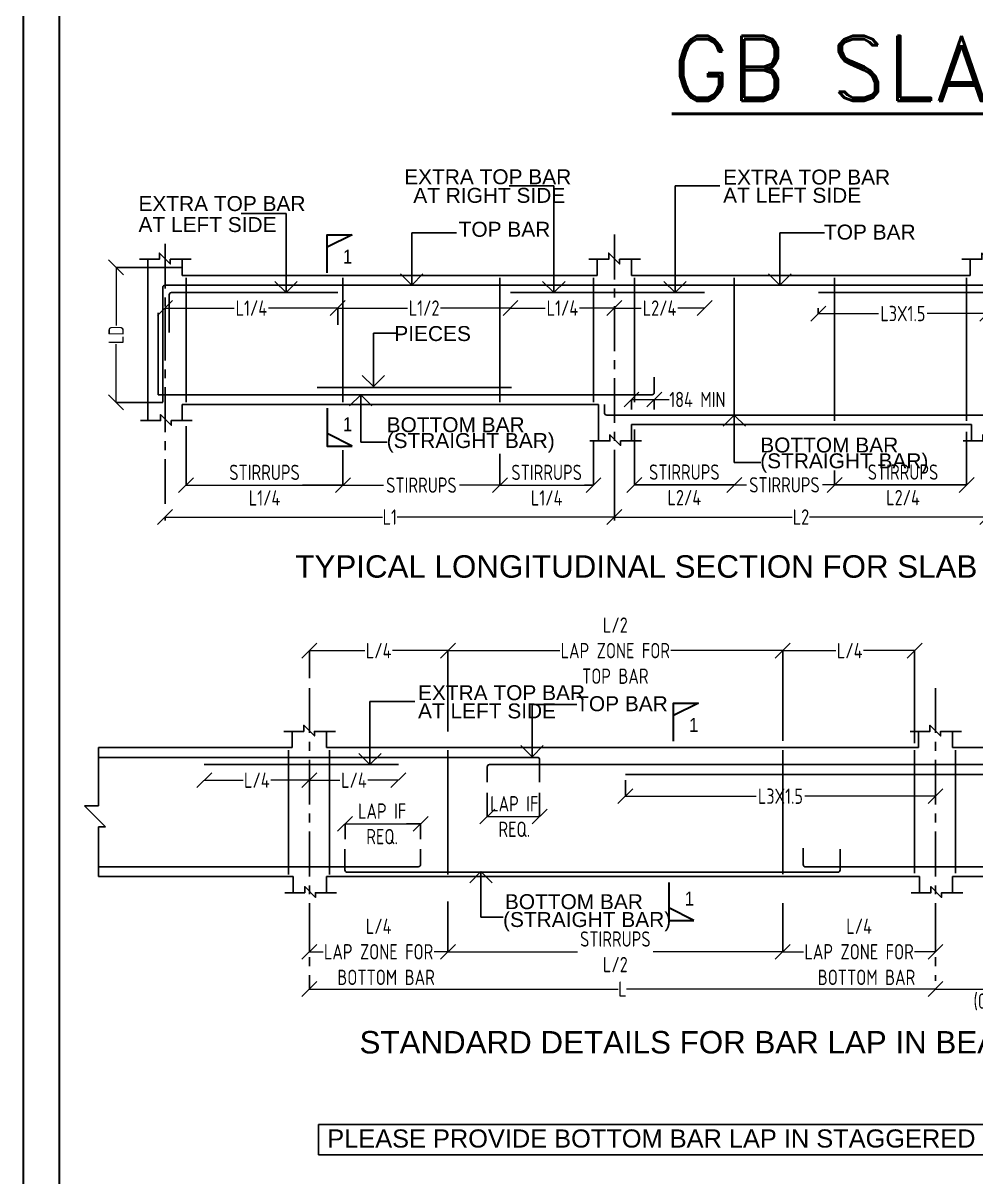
# Model space of a CAD drawing. Header units: inches. Extents: x -605 to 2991212, y -2872845 to 0.
# Drawn here: x 2333072 to 2340773, y -2855908 to -2846588 of the extents above; entities that cross this region are included whole.
import ezdxf
from ezdxf.enums import TextEntityAlignment as Align

# ---------------------------------------------------------------- set-up
doc = ezdxf.new("R2010")
doc.units = ezdxf.units.IN
doc.header["$LTSCALE"] = 600
doc.header["$MEASUREMENT"] = 0
doc.linetypes.add('CENTER', pattern=[2, 1.25, -0.25, 0.25, -0.25])
for name, color, linetype, lineweight in [('BLOCK', 7, 'Continuous', 30), ('ELE', 30, 'Continuous', 18), ('L4', 4, 'Continuous', 30), ('rDIMension', 1, 'Continuous', 18), ('rRCC 1', 3, 'Continuous', 25), ('rRCC 2', 40, 'Continuous', 15), ('rREINF 1', 1, 'Continuous', 25), ('rSHEET', 2, 'Continuous', 30), ('TEXT6', 6, 'Continuous', 50)]:
    doc.layers.add(name, color=color, linetype=linetype, lineweight=lineweight)
doc.styles.add('DIM', font='geniso.shx', dxfattribs={"width": 0.85})
doc.styles.add('ROMAND', font='romand.shx')
doc.styles.add('ROMANS', font='arial.ttf')
doc.styles.get("Standard").update_dxf_attribs({"font": 'arial.ttf'})
doc.styles.add('style1', font='arial.ttf', dxfattribs={"height": 8})
doc.dimstyles.new('ST-100', dxfattribs={"dimscale": 100, "dimtxt": 2.5, "dimasz": 2, "dimexe": 0.18, "dimexo": 0.0625, "dimgap": 0.2, "dimtad": 0, "dimdec": 0, "dimzin": 0, "dimdsep": 46, "dimtxsty": 'DIM', "dimblk": 'OPEN90', "dimcen": 0.09, "dimclrd": 256, "dimclrt": 7, "dimadec": 0, "dimazin": 0, "dimtfac": 1, "dimtdec": 0, "dimtofl": 0, "dimtmove": 0, "dimatfit": 3, "dimldrblk": 'OPEN90', "dimfxl": 1, "dimtolj": 1, "dimtzin": 0, "dimlwd": -1, "dimarcsym": 0})

# ---------------------------------------------------------------- blocks, each defined once
blk = doc.blocks.new('_Oblique')
at = {"color": 0, "lineweight": -2}
blk.add_line((-0.5, -0.5), (0.5, 0.5), dxfattribs=at)
blk = doc.blocks.new('*D2478')
at = {"layer": 'Defpoints', "color": 0}
for p in [(1671157, -342241), (1669392, -342761), (1669392, -342952)]:
    blk.add_point(p, dxfattribs=at)
at = {"layer": 'rDIMension', "color": 0, "lineweight": -2}
for p, q in [((1671157, -342241), (1671157, -342952)), ((1669392, -342761), (1669392, -342952))]:
    blk.add_line(p, q, dxfattribs=at)
at = {"layer": 'rDIMension'}
for p, q in [((1669392, -342952), (1669799, -342952)), ((1671157, -342952), (1670815, -342952))]:
    blk.add_line(p, q, dxfattribs=at)
at = {"layer": 'rDIMension', "xscale": 200, "yscale": 200, "zscale": 200, "rotation": 180}
blk.add_blockref('_Oblique', (1669392, -342952), dxfattribs=at)
at = {"layer": 'rDIMension', "xscale": 200, "yscale": 200, "zscale": 200}
blk.add_blockref('_Oblique', (1671157, -342952), dxfattribs=at)
at = {"layer": 'rDIMension', "color": 7, "insert": (1670307, -342952), "char_height": 205, "attachment_point": 5, "style": 'DIM'}
blk.add_mtext('\\A1;STIRRUPS\\PL2/4', dxfattribs=at)
blk = doc.blocks.new('_Open90')
at = {"color": 0, "linetype": 'ByBlock', "lineweight": -2}
for p, q in [((0, 0), (-1, 0)), ((-0.5, 0.5), (0, 0)), ((0, 0), (-0.5, -0.5))]:
    blk.add_line(p, q, dxfattribs=at)
blk = doc.blocks.new('*D2479')
at = {"layer": 'Defpoints', "color": 0}
for p in [(1668049, -342952), (1668049, -342952), (1669392, -342952)]:
    blk.add_point(p, dxfattribs=at)
at = {"layer": 'rDIMension', "color": 0, "lineweight": -2}
for p, q in [((1668049, -342952), (1668049, -342952)), ((1669392, -342952), (1669392, -342952))]:
    blk.add_line(p, q, dxfattribs=at)
at = {"layer": 'rDIMension'}
for p, q in [((1668049, -342952), (1668212, -342952)), ((1669392, -342952), (1669228, -342952))]:
    blk.add_line(p, q, dxfattribs=at)
at = {"layer": 'rDIMension', "xscale": 200, "yscale": 200, "zscale": 200, "rotation": 180}
blk.add_blockref('_Oblique', (1668049, -342952), dxfattribs=at)
at = {"layer": 'rDIMension', "xscale": 200, "yscale": 200, "zscale": 200}
blk.add_blockref('_Oblique', (1669392, -342952), dxfattribs=at)
at = {"layer": 'rDIMension', "color": 7, "insert": (1668720, -342952), "char_height": 205, "attachment_point": 5, "style": 'DIM'}
blk.add_mtext('\\A1;STIRRUPS', dxfattribs=at)
blk = doc.blocks.new('*D2480')
at = {"layer": 'Defpoints', "color": 0}
for p in [(1666712, -342211), (1668049, -342952), (1668049, -342952)]:
    blk.add_point(p, dxfattribs=at)
at = {"layer": 'rDIMension', "color": 0, "lineweight": -2}
for p, q in [((1666712, -342211), (1666712, -342952)), ((1668049, -342952), (1668049, -342952))]:
    blk.add_line(p, q, dxfattribs=at)
at = {"layer": 'rDIMension'}
for p, q in [((1666712, -342952), (1666873, -342952)), ((1668049, -342952), (1667888, -342952))]:
    blk.add_line(p, q, dxfattribs=at)
at = {"layer": 'rDIMension', "xscale": 200, "yscale": 200, "zscale": 200, "rotation": 180}
blk.add_blockref('_Oblique', (1666712, -342952), dxfattribs=at)
at = {"layer": 'rDIMension', "xscale": 200, "yscale": 200, "zscale": 200}
blk.add_blockref('_Oblique', (1668049, -342952), dxfattribs=at)
at = {"layer": 'rDIMension', "color": 7, "insert": (1667380, -342952), "char_height": 205, "attachment_point": 5, "style": 'DIM'}
blk.add_mtext('\\A1;STIRRUPS\\PL2/4', dxfattribs=at)
blk = doc.blocks.new('*D2481')
at = {"layer": 'Defpoints', "color": 0}
for p in [(1660430, -343431), (1666444, -343382), (1666444, -343431)]:
    blk.add_point(p, dxfattribs=at)
at = {"layer": 'rDIMension', "color": 0, "lineweight": -2}
for p, q in [((1660430, -343431), (1660430, -343382)), ((1666444, -343431), (1666444, -343382))]:
    blk.add_line(p, q, dxfattribs=at)
at = {"layer": 'rDIMension'}
for p, q in [((1660430, -343382), (1663339, -343382)), ((1666444, -343382), (1663535, -343382))]:
    blk.add_line(p, q, dxfattribs=at)
at = {"layer": 'rDIMension', "xscale": 200, "yscale": 200, "zscale": 200, "rotation": 180}
blk.add_blockref('_Oblique', (1660430, -343382), dxfattribs=at)
at = {"layer": 'rDIMension', "xscale": 200, "yscale": 200, "zscale": 200}
blk.add_blockref('_Oblique', (1666444, -343382), dxfattribs=at)
at = {"layer": 'rDIMension', "color": 7, "insert": (1663437, -343382), "char_height": 205, "attachment_point": 5, "style": 'DIM'}
blk.add_mtext('\\A1;L1', dxfattribs=at)
blk = doc.blocks.new('*D2482')
at = {"layer": 'Defpoints', "color": 0}
for p in [(1666444, -343068), (1671437, -343382), (1671437, -343382)]:
    blk.add_point(p, dxfattribs=at)
at = {"layer": 'rDIMension', "color": 0, "lineweight": -2}
for p, q in [((1666444, -343068), (1666444, -343382)), ((1671437, -343382), (1671437, -343382))]:
    blk.add_line(p, q, dxfattribs=at)
at = {"layer": 'rDIMension'}
for p, q in [((1666444, -343382), (1668825, -343382)), ((1671437, -343382), (1669056, -343382))]:
    blk.add_line(p, q, dxfattribs=at)
at = {"layer": 'rDIMension', "xscale": 200, "yscale": 200, "zscale": 200, "rotation": 180}
blk.add_blockref('_Oblique', (1666444, -343382), dxfattribs=at)
at = {"layer": 'rDIMension', "xscale": 200, "yscale": 200, "zscale": 200}
blk.add_blockref('_Oblique', (1671437, -343382), dxfattribs=at)
at = {"layer": 'rDIMension', "color": 7, "insert": (1668941, -343382), "char_height": 205, "attachment_point": 5, "style": 'DIM'}
blk.add_mtext('\\A1;L2', dxfattribs=at)
blk = doc.blocks.new('*D2484')
at = {"layer": 'Defpoints', "color": 0}
for p in [(1666164, -342363), (1664911, -342538), (1664911, -342956)]:
    blk.add_point(p, dxfattribs=at)
at = {"layer": 'rDIMension', "color": 0, "lineweight": -2}
for p, q in [((1666164, -342363), (1666164, -342956)), ((1664911, -342538), (1664911, -342956))]:
    blk.add_line(p, q, dxfattribs=at)
at = {"layer": 'rDIMension'}
for p, q in [((1664911, -342956), (1665030, -342956)), ((1666164, -342956), (1666045, -342956))]:
    blk.add_line(p, q, dxfattribs=at)
at = {"layer": 'rDIMension', "xscale": 200, "yscale": 200, "zscale": 200, "rotation": 180}
blk.add_blockref('_Oblique', (1664911, -342956), dxfattribs=at)
at = {"layer": 'rDIMension', "xscale": 200, "yscale": 200, "zscale": 200}
blk.add_blockref('_Oblique', (1666164, -342956), dxfattribs=at)
at = {"layer": 'rDIMension', "color": 7, "insert": (1665537, -342956), "char_height": 205, "attachment_point": 5, "style": 'DIM'}
blk.add_mtext('\\A1;STIRRUPS\\PL1/4', dxfattribs=at)
blk = doc.blocks.new('*D2485')
at = {"layer": 'Defpoints', "color": 0}
for p in [(1662811, -342487), (1664911, -342584), (1662811, -342956)]:
    blk.add_point(p, dxfattribs=at)
at = {"layer": 'rDIMension', "color": 0, "lineweight": -2}
for p, q in [((1662811, -342487), (1662811, -342956)), ((1664911, -342584), (1664911, -342956))]:
    blk.add_line(p, q, dxfattribs=at)
at = {"layer": 'rDIMension'}
for p, q in [((1662811, -342956), (1663353, -342956)), ((1664911, -342956), (1664369, -342956))]:
    blk.add_line(p, q, dxfattribs=at)
at = {"layer": 'rDIMension', "xscale": 200, "yscale": 200, "zscale": 200, "rotation": 180}
blk.add_blockref('_Oblique', (1662811, -342956), dxfattribs=at)
at = {"layer": 'rDIMension', "xscale": 200, "yscale": 200, "zscale": 200}
blk.add_blockref('_Oblique', (1664911, -342956), dxfattribs=at)
at = {"layer": 'rDIMension', "color": 7, "insert": (1663861, -342956), "char_height": 205, "attachment_point": 5, "style": 'DIM'}
blk.add_mtext('\\A1;STIRRUPS', dxfattribs=at)
blk = doc.blocks.new('*D2486')
at = {"layer": 'Defpoints', "color": 0}
for p in [(1660711, -342165), (1662811, -342561), (1660711, -342956)]:
    blk.add_point(p, dxfattribs=at)
at = {"layer": 'rDIMension', "color": 0, "lineweight": -2}
for p, q in [((1660711, -342165), (1660711, -342956)), ((1662811, -342561), (1662811, -342956))]:
    blk.add_line(p, q, dxfattribs=at)
at = {"layer": 'rDIMension'}
for p, q in [((1660711, -342956), (1661253, -342956)), ((1662811, -342956), (1662269, -342956))]:
    blk.add_line(p, q, dxfattribs=at)
at = {"layer": 'rDIMension', "xscale": 200, "yscale": 200, "zscale": 200, "rotation": 180}
blk.add_blockref('_Oblique', (1660711, -342956), dxfattribs=at)
at = {"layer": 'rDIMension', "xscale": 200, "yscale": 200, "zscale": 200}
blk.add_blockref('_Oblique', (1662811, -342956), dxfattribs=at)
at = {"layer": 'rDIMension', "color": 7, "insert": (1661761, -342956), "char_height": 205, "attachment_point": 5, "style": 'DIM'}
blk.add_mtext('\\A1;STIRRUPS\\PL1/4', dxfattribs=at)
blk = doc.blocks.new('*D2487')
at = {"layer": 'Defpoints', "color": 0}
for p in [(1662741, -340587), (1662741, -340810), (1660430, -340860)]:
    blk.add_point(p, dxfattribs=at)
at = {"layer": 'rDIMension', "color": 0, "lineweight": -2}
for p, q in [((1660430, -340860), (1660430, -340587)), ((1662741, -340810), (1662741, -340587))]:
    blk.add_line(p, q, dxfattribs=at)
at = {"layer": 'rDIMension'}
for p, q in [((1660430, -340587), (1661356, -340587)), ((1662741, -340587), (1661814, -340587))]:
    blk.add_line(p, q, dxfattribs=at)
at = {"layer": 'rDIMension', "xscale": 200, "yscale": 200, "zscale": 200, "rotation": 180}
blk.add_blockref('_Oblique', (1660430, -340587), dxfattribs=at)
at = {"layer": 'rDIMension', "xscale": 200, "yscale": 200, "zscale": 200}
blk.add_blockref('_Oblique', (1662741, -340587), dxfattribs=at)
at = {"layer": 'rDIMension', "color": 7, "insert": (1661585, -340587), "char_height": 205, "attachment_point": 5, "style": 'DIM'}
blk.add_mtext('\\A1;L1/4', dxfattribs=at)
blk = doc.blocks.new('*D2488')
at = {"layer": 'Defpoints', "color": 0}
for p in [(1662741, -340587), (1665053, -340587), (1665053, -340587)]:
    blk.add_point(p, dxfattribs=at)
at = {"layer": 'rDIMension', "color": 0, "lineweight": -2}
for p, q in [((1662741, -340587), (1662741, -340587)), ((1665053, -340587), (1665053, -340587))]:
    blk.add_line(p, q, dxfattribs=at)
at = {"layer": 'rDIMension'}
for p, q in [((1662741, -340587), (1663676, -340587)), ((1665053, -340587), (1664117, -340587))]:
    blk.add_line(p, q, dxfattribs=at)
at = {"layer": 'rDIMension', "xscale": 200, "yscale": 200, "zscale": 200, "rotation": 180}
blk.add_blockref('_Oblique', (1662741, -340587), dxfattribs=at)
at = {"layer": 'rDIMension', "xscale": 200, "yscale": 200, "zscale": 200}
blk.add_blockref('_Oblique', (1665053, -340587), dxfattribs=at)
at = {"layer": 'rDIMension', "color": 7, "insert": (1663897, -340587), "char_height": 205, "attachment_point": 5, "style": 'DIM'}
blk.add_mtext('\\A1;L1/2', dxfattribs=at)
blk = doc.blocks.new('*D2489')
at = {"layer": 'Defpoints', "color": 0}
for p in [(1665053, -340587), (1666444, -340587), (1666444, -340587)]:
    blk.add_point(p, dxfattribs=at)
at = {"layer": 'rDIMension', "color": 0, "lineweight": -2}
for p, q in [((1665053, -340587), (1665053, -340587)), ((1666444, -340587), (1666444, -340587))]:
    blk.add_line(p, q, dxfattribs=at)
at = {"layer": 'rDIMension'}
for p, q in [((1665053, -340587), (1665519, -340587)), ((1666444, -340587), (1665978, -340587))]:
    blk.add_line(p, q, dxfattribs=at)
at = {"layer": 'rDIMension', "xscale": 200, "yscale": 200, "zscale": 200, "rotation": 180}
blk.add_blockref('_Oblique', (1665053, -340587), dxfattribs=at)
at = {"layer": 'rDIMension', "xscale": 200, "yscale": 200, "zscale": 200}
blk.add_blockref('_Oblique', (1666444, -340587), dxfattribs=at)
at = {"layer": 'rDIMension', "color": 7, "insert": (1665748, -340587), "char_height": 205, "attachment_point": 5, "style": 'DIM'}
blk.add_mtext('\\A1;L1/4', dxfattribs=at)
blk = doc.blocks.new('*D2490')
at = {"layer": 'Defpoints', "color": 0}
for p in [(1666444, -340587), (1667652, -340587), (1667652, -340587)]:
    blk.add_point(p, dxfattribs=at)
at = {"layer": 'rDIMension', "color": 0, "lineweight": -2}
for p, q in [((1666444, -340587), (1666444, -340587)), ((1667652, -340587), (1667652, -340587))]:
    blk.add_line(p, q, dxfattribs=at)
at = {"layer": 'rDIMension'}
for p, q in [((1666444, -340587), (1666801, -340587)), ((1667652, -340587), (1667294, -340587))]:
    blk.add_line(p, q, dxfattribs=at)
at = {"layer": 'rDIMension', "xscale": 200, "yscale": 200, "zscale": 200, "rotation": 180}
blk.add_blockref('_Oblique', (1666444, -340587), dxfattribs=at)
at = {"layer": 'rDIMension', "xscale": 200, "yscale": 200, "zscale": 200}
blk.add_blockref('_Oblique', (1667652, -340587), dxfattribs=at)
at = {"layer": 'rDIMension', "color": 7, "insert": (1667048, -340587), "char_height": 205, "attachment_point": 5, "style": 'DIM'}
blk.add_mtext('\\A1;L2/4', dxfattribs=at)
blk = doc.blocks.new('*D2491')
at = {"layer": 'Defpoints', "color": 0}
for p in [(1669173, -340587), (1669173, -340660), (1671437, -340660)]:
    blk.add_point(p, dxfattribs=at)
at = {"layer": 'rDIMension', "color": 0, "lineweight": -2}
for p, q in [((1669173, -340587), (1669173, -340660)), ((1671437, -340660), (1671437, -340660))]:
    blk.add_line(p, q, dxfattribs=at)
at = {"layer": 'rDIMension'}
for p, q in [((1669173, -340660), (1669980, -340660)), ((1671437, -340660), (1670630, -340660))]:
    blk.add_line(p, q, dxfattribs=at)
at = {"layer": 'rDIMension', "xscale": 200, "yscale": 200, "zscale": 200, "rotation": 180}
blk.add_blockref('_Oblique', (1669173, -340660), dxfattribs=at)
at = {"layer": 'rDIMension', "xscale": 200, "yscale": 200, "zscale": 200}
blk.add_blockref('_Oblique', (1671437, -340660), dxfattribs=at)
at = {"layer": 'rDIMension', "color": 7, "insert": (1670305, -340660), "char_height": 205, "attachment_point": 5, "style": 'DIM'}
blk.add_mtext('\\A1;L3X1.5', dxfattribs=at)
blk = doc.blocks.new('*D2492')
at = {"layer": 'Defpoints', "color": 0}
for p in [(1666977, -341810), (1666673, -341943), (1666977, -341943)]:
    blk.add_point(p, dxfattribs=at)
at = {"layer": 'rDIMension', "color": 0, "lineweight": -2}
for p, q in [((1666673, -341943), (1666673, -341810)), ((1666977, -341943), (1666977, -341810))]:
    blk.add_line(p, q, dxfattribs=at)
at = {"layer": 'rDIMension'}
for p, q in [((1666673, -341810), (1666977, -341810)), ((1666977, -341810), (1667177, -341810))]:
    blk.add_line(p, q, dxfattribs=at)
at = {"layer": 'rDIMension', "xscale": 200, "yscale": 200, "zscale": 200, "rotation": 180}
blk.add_blockref('_Oblique', (1666673, -341810), dxfattribs=at)
at = {"layer": 'rDIMension', "xscale": 200, "yscale": 200, "zscale": 200}
blk.add_blockref('_Oblique', (1666977, -341810), dxfattribs=at)
at = {"layer": 'rDIMension', "color": 7, "insert": (1667555, -341810), "char_height": 205, "attachment_point": 5, "style": 'DIM'}
blk.add_mtext('\\A1;184 MIN', dxfattribs=at)
blk = doc.blocks.new('*D2493')
at = {"layer": 'Defpoints', "color": 0}
for p in [(1660659, -340043), (1659774, -341848), (1660399, -341848)]:
    blk.add_point(p, dxfattribs=at)
at = {"layer": 'rDIMension', "color": 0, "lineweight": -2}
for p, q in [((1660659, -340043), (1659774, -340043)), ((1660399, -341848), (1659774, -341848))]:
    blk.add_line(p, q, dxfattribs=at)
at = {"layer": 'rDIMension'}
for p, q in [((1659774, -340043), (1659774, -340821)), ((1659774, -341848), (1659774, -341070))]:
    blk.add_line(p, q, dxfattribs=at)
at = {"layer": 'rDIMension', "xscale": 200, "yscale": 200, "zscale": 200}
for p, rotation in [((1659774, -340043), 90), ((1659774, -341848), 270)]:
    blk.add_blockref('_Oblique', p, dxfattribs=dict(at, rotation=rotation))
at = {"layer": 'rDIMension', "color": 7, "insert": (1659774, -340945), "char_height": 205, "attachment_point": 5, "rotation": 90, "style": 'DIM'}
blk.add_mtext('\\A1;LD', dxfattribs=at)
blk = doc.blocks.new('SMV-2')
at = {"layer": 'L4'}
for points in [[(0, 0), (0, -815), (-535, -815)], [(-535, -815), (0, -546)]]:
    blk.add_lwpolyline(points, dxfattribs=at)
at = {"layer": 'TEXT6', "style": 'ROMANS', "width": 0.85}
blk.add_attdef('SEC', text='', height=300, dxfattribs=at).set_placement((-410, -346), align=Align.MIDDLE_CENTER)
blk = doc.blocks.new('*D2494')
at = {"layer": 'Defpoints', "color": 0}
for p in [(1668696, -345170), (1668696, -346377), (1670461, -346406)]:
    blk.add_point(p, dxfattribs=at)
at = {"layer": 'rDIMension', "color": 0, "lineweight": -2}
for p, q in [((1668696, -346377), (1668696, -345170)), ((1670461, -346406), (1670461, -345170))]:
    blk.add_line(p, q, dxfattribs=at)
at = {"layer": 'rDIMension'}
for p, q in [((1668696, -345170), (1669407, -345170)), ((1670461, -345170), (1669778, -345170))]:
    blk.add_line(p, q, dxfattribs=at)
at = {"layer": 'rDIMension', "xscale": 200, "yscale": 200, "zscale": 200, "rotation": 180}
blk.add_blockref('_Oblique', (1668696, -345170), dxfattribs=at)
at = {"layer": 'rDIMension', "xscale": 200, "yscale": 200, "zscale": 200}
blk.add_blockref('_Oblique', (1670461, -345170), dxfattribs=at)
at = {"layer": 'rDIMension', "color": 7, "insert": (1669593, -345170), "char_height": 205, "attachment_point": 5, "style": 'DIM'}
blk.add_mtext('\\A1;L/4', dxfattribs=at)
blk = doc.blocks.new('*D2495')
at = {"layer": 'Defpoints', "color": 0}
for p in [(1668696, -348547), (1670742, -348547), (1668696, -349199)]:
    blk.add_point(p, dxfattribs=at)
at = {"layer": 'rDIMension', "color": 0, "lineweight": -2}
for p, q in [((1668696, -348547), (1668696, -349199)), ((1670742, -348547), (1670742, -349199))]:
    blk.add_line(p, q, dxfattribs=at)
at = {"layer": 'rDIMension'}
for p, q in [((1668696, -349199), (1668976, -349199)), ((1670742, -349199), (1670462, -349199))]:
    blk.add_line(p, q, dxfattribs=at)
at = {"layer": 'rDIMension', "xscale": 200, "yscale": 200, "zscale": 200, "rotation": 180}
blk.add_blockref('_Oblique', (1668696, -349199), dxfattribs=at)
at = {"layer": 'rDIMension', "xscale": 200, "yscale": 200, "zscale": 200}
blk.add_blockref('_Oblique', (1670742, -349199), dxfattribs=at)
at = {"layer": 'rDIMension', "color": 7, "insert": (1669719, -349199), "char_height": 205, "attachment_point": 5, "style": 'DIM'}
blk.add_mtext('\\A1;L/4\\PLAP ZONE FOR\\P  BOTTOM BAR', dxfattribs=at)
blk = doc.blocks.new('*D2496')
at = {"layer": 'Defpoints', "color": 0}
for p in [(1664216, -348527), (1668696, -349199), (1668696, -349199)]:
    blk.add_point(p, dxfattribs=at)
at = {"layer": 'rDIMension', "color": 0, "lineweight": -2}
for p, q in [((1664216, -348527), (1664216, -349199)), ((1668696, -349199), (1668696, -349199))]:
    blk.add_line(p, q, dxfattribs=at)
at = {"layer": 'rDIMension'}
for p, q in [((1664216, -349199), (1665948, -349199)), ((1668696, -349199), (1666964, -349199))]:
    blk.add_line(p, q, dxfattribs=at)
at = {"layer": 'rDIMension', "xscale": 200, "yscale": 200, "zscale": 200, "rotation": 180}
blk.add_blockref('_Oblique', (1664216, -349199), dxfattribs=at)
at = {"layer": 'rDIMension', "xscale": 200, "yscale": 200, "zscale": 200}
blk.add_blockref('_Oblique', (1668696, -349199), dxfattribs=at)
at = {"layer": 'rDIMension', "color": 7, "insert": (1666456, -349199), "char_height": 205, "attachment_point": 5, "style": 'DIM'}
blk.add_mtext('\\A1;STIRRUPS\\PL/2', dxfattribs=at)
blk = doc.blocks.new('*D2497')
at = {"layer": 'Defpoints', "color": 0}
for p in [(1662361, -349585), (1670742, -349698), (1670742, -349698)]:
    blk.add_point(p, dxfattribs=at)
at = {"layer": 'rDIMension', "color": 0, "lineweight": -2}
for p, q in [((1662361, -349585), (1662361, -349698)), ((1670742, -349698), (1670742, -349698))]:
    blk.add_line(p, q, dxfattribs=at)
at = {"layer": 'rDIMension'}
for p, q in [((1662361, -349698), (1666496, -349698)), ((1670742, -349698), (1666606, -349698))]:
    blk.add_line(p, q, dxfattribs=at)
at = {"layer": 'rDIMension', "xscale": 200, "yscale": 200, "zscale": 200, "rotation": 180}
blk.add_blockref('_Oblique', (1662361, -349698), dxfattribs=at)
at = {"layer": 'rDIMension', "xscale": 200, "yscale": 200, "zscale": 200}
blk.add_blockref('_Oblique', (1670742, -349698), dxfattribs=at)
at = {"layer": 'rDIMension', "color": 7, "insert": (1666551, -349698), "char_height": 205, "attachment_point": 5, "style": 'DIM'}
blk.add_mtext('\\A1;L', dxfattribs=at)
blk = doc.blocks.new('*D2498')
at = {"layer": 'Defpoints', "color": 0}
for p in [(1673045, -348192), (1670742, -349698), (1673045, -349698)]:
    blk.add_point(p, dxfattribs=at)
at = {"layer": 'rDIMension', "color": 0, "lineweight": -2}
for p, q in [((1673045, -348192), (1673045, -349698)), ((1670742, -349698), (1670742, -349698))]:
    blk.add_line(p, q, dxfattribs=at)
at = {"layer": 'rDIMension'}
for p, q in [((1670742, -349698), (1671194, -349698)), ((1673045, -349698), (1672593, -349698))]:
    blk.add_line(p, q, dxfattribs=at)
at = {"layer": 'rDIMension', "xscale": 200, "yscale": 200, "zscale": 200, "rotation": 180}
blk.add_blockref('_Oblique', (1670742, -349698), dxfattribs=at)
at = {"layer": 'rDIMension', "xscale": 200, "yscale": 200, "zscale": 200}
blk.add_blockref('_Oblique', (1673045, -349698), dxfattribs=at)
at = {"layer": 'rDIMension', "color": 7, "insert": (1671893, -349698), "char_height": 205, "attachment_point": 5, "style": 'DIM'}
blk.add_mtext('\\A1;L3\\P(CANTILEVER)', dxfattribs=at)
blk = doc.blocks.new('*D2499')
at = {"layer": 'Defpoints', "color": 0}
for p in [(1662361, -348877), (1662361, -349199), (1664216, -349199)]:
    blk.add_point(p, dxfattribs=at)
at = {"layer": 'rDIMension', "color": 0, "lineweight": -2}
for p, q in [((1662361, -348877), (1662361, -349199)), ((1664216, -349199), (1664216, -349199))]:
    blk.add_line(p, q, dxfattribs=at)
at = {"layer": 'rDIMension'}
for p, q in [((1662361, -349199), (1662545, -349199)), ((1664216, -349199), (1664031, -349199))]:
    blk.add_line(p, q, dxfattribs=at)
at = {"layer": 'rDIMension', "xscale": 200, "yscale": 200, "zscale": 200, "rotation": 180}
blk.add_blockref('_Oblique', (1662361, -349199), dxfattribs=at)
at = {"layer": 'rDIMension', "xscale": 200, "yscale": 200, "zscale": 200}
blk.add_blockref('_Oblique', (1664216, -349199), dxfattribs=at)
at = {"layer": 'rDIMension', "color": 7, "insert": (1663288, -349199), "char_height": 205, "attachment_point": 5, "style": 'DIM'}
blk.add_mtext('\\A1;L/4\\PLAP ZONE FOR\\P  BOTTOM BAR', dxfattribs=at)
blk = doc.blocks.new('*D2500')
at = {"layer": 'Defpoints', "color": 0}
for p in [(1662361, -346903), (1662361, -346903), (1663553, -346903)]:
    blk.add_point(p, dxfattribs=at)
at = {"layer": 'rDIMension', "color": 0, "lineweight": -2}
for p, q in [((1662361, -346903), (1662361, -346903)), ((1663553, -346903), (1663553, -346903))]:
    blk.add_line(p, q, dxfattribs=at)
at = {"layer": 'rDIMension'}
for p, q in [((1662361, -346903), (1662771, -346903)), ((1663553, -346903), (1663142, -346903))]:
    blk.add_line(p, q, dxfattribs=at)
at = {"layer": 'rDIMension', "xscale": 200, "yscale": 200, "zscale": 200, "rotation": 180}
blk.add_blockref('_Oblique', (1662361, -346903), dxfattribs=at)
at = {"layer": 'rDIMension', "xscale": 200, "yscale": 200, "zscale": 200}
blk.add_blockref('_Oblique', (1663553, -346903), dxfattribs=at)
at = {"layer": 'rDIMension', "color": 7, "insert": (1662957, -346903), "char_height": 205, "attachment_point": 5, "style": 'DIM'}
blk.add_mtext('\\A1;L/4', dxfattribs=at)
blk = doc.blocks.new('*D2501')
at = {"layer": 'Defpoints', "color": 0}
for p in [(1660956, -346903), (1662361, -346903), (1662361, -346903)]:
    blk.add_point(p, dxfattribs=at)
at = {"layer": 'rDIMension', "color": 0, "lineweight": -2}
for p, q in [((1660956, -346903), (1660956, -346903)), ((1662361, -346903), (1662361, -346903))]:
    blk.add_line(p, q, dxfattribs=at)
at = {"layer": 'rDIMension'}
for p, q in [((1660956, -346903), (1661473, -346903)), ((1662361, -346903), (1661844, -346903))]:
    blk.add_line(p, q, dxfattribs=at)
at = {"layer": 'rDIMension', "xscale": 200, "yscale": 200, "zscale": 200, "rotation": 180}
blk.add_blockref('_Oblique', (1660956, -346903), dxfattribs=at)
at = {"layer": 'rDIMension', "xscale": 200, "yscale": 200, "zscale": 200}
blk.add_blockref('_Oblique', (1662361, -346903), dxfattribs=at)
at = {"layer": 'rDIMension', "color": 7, "insert": (1661658, -346903), "char_height": 205, "attachment_point": 5, "style": 'DIM'}
blk.add_mtext('\\A1;L/4', dxfattribs=at)
blk = doc.blocks.new('*D2502')
at = {"layer": 'Defpoints', "color": 0}
for p in [(1666591, -346903), (1666591, -347117), (1670742, -347117)]:
    blk.add_point(p, dxfattribs=at)
at = {"layer": 'rDIMension', "color": 0, "lineweight": -2}
for p, q in [((1666591, -346903), (1666591, -347117)), ((1670742, -347117), (1670742, -347117))]:
    blk.add_line(p, q, dxfattribs=at)
at = {"layer": 'rDIMension'}
for p, q in [((1666591, -347117), (1668341, -347117)), ((1670742, -347117), (1668991, -347117))]:
    blk.add_line(p, q, dxfattribs=at)
at = {"layer": 'rDIMension', "xscale": 200, "yscale": 200, "zscale": 200, "rotation": 180}
blk.add_blockref('_Oblique', (1666591, -347117), dxfattribs=at)
at = {"layer": 'rDIMension', "xscale": 200, "yscale": 200, "zscale": 200}
blk.add_blockref('_Oblique', (1670742, -347117), dxfattribs=at)
at = {"layer": 'rDIMension', "color": 7, "insert": (1668666, -347117), "char_height": 205, "attachment_point": 5, "style": 'DIM'}
blk.add_mtext('\\A1;L3X1.5', dxfattribs=at)
blk = doc.blocks.new('*D2503')
at = {"layer": 'Defpoints', "color": 0}
for p in [(1664742, -347070), (1665442, -347070), (1665442, -347389)]:
    blk.add_point(p, dxfattribs=at)
at = {"layer": 'rDIMension', "color": 0, "lineweight": -2}
for p, q in [((1664742, -347070), (1664742, -347389)), ((1665442, -347070), (1665442, -347389))]:
    blk.add_line(p, q, dxfattribs=at)
at = {"layer": 'rDIMension'}
for p, q in [((1664742, -347389), (1664779, -347389)), ((1665442, -347389), (1665429, -347389))]:
    blk.add_line(p, q, dxfattribs=at)
at = {"layer": 'rDIMension', "xscale": 200, "yscale": 200, "zscale": 200, "rotation": 180}
blk.add_blockref('_Oblique', (1664742, -347389), dxfattribs=at)
at = {"layer": 'rDIMension', "xscale": 200, "yscale": 200, "zscale": 200}
blk.add_blockref('_Oblique', (1665442, -347389), dxfattribs=at)
at = {"layer": 'rDIMension', "color": 7, "insert": (1665104, -347389), "char_height": 205, "attachment_point": 5, "style": 'DIM'}
blk.add_mtext('\\A1;LAP IF\\PREQ.', dxfattribs=at)
blk = doc.blocks.new('*D2504')
at = {"layer": 'Defpoints', "color": 0}
for p in [(1663849, -347487), (1662838, -347691), (1663849, -347691)]:
    blk.add_point(p, dxfattribs=at)
at = {"layer": 'rDIMension', "color": 0, "lineweight": -2}
for p, q in [((1662838, -347691), (1662838, -347487)), ((1663849, -347691), (1663849, -347487))]:
    blk.add_line(p, q, dxfattribs=at)
at = {"layer": 'rDIMension'}
for p, q in [((1662838, -347487), (1663010, -347487)), ((1663849, -347487), (1663660, -347487))]:
    blk.add_line(p, q, dxfattribs=at)
at = {"layer": 'rDIMension', "xscale": 200, "yscale": 200, "zscale": 200, "rotation": 180}
blk.add_blockref('_Oblique', (1662838, -347487), dxfattribs=at)
at = {"layer": 'rDIMension', "xscale": 200, "yscale": 200, "zscale": 200}
blk.add_blockref('_Oblique', (1663849, -347487), dxfattribs=at)
at = {"layer": 'rDIMension', "color": 7, "insert": (1663335, -347487), "char_height": 205, "attachment_point": 5, "style": 'DIM'}
blk.add_mtext('\\A1;LAP IF\\PREQ.', dxfattribs=at)
blk = doc.blocks.new('*D2505')
at = {"layer": 'Defpoints', "color": 0}
for p in [(1668696, -345170), (1668696, -345170), (1664216, -346251)]:
    blk.add_point(p, dxfattribs=at)
at = {"layer": 'ELE', "color": 0, "lineweight": -2}
for p, q in [((1664216, -346251), (1664216, -345170)), ((1668696, -345170), (1668696, -345170))]:
    blk.add_line(p, q, dxfattribs=at)
at = {"layer": 'ELE'}
for p, q in [((1664216, -345170), (1665713, -345170)), ((1668696, -345170), (1667199, -345170))]:
    blk.add_line(p, q, dxfattribs=at)
at = {"layer": 'ELE', "xscale": 200, "yscale": 200, "zscale": 200, "rotation": 180}
blk.add_blockref('_Oblique', (1664216, -345170), dxfattribs=at)
at = {"layer": 'ELE', "xscale": 200, "yscale": 200, "zscale": 200}
blk.add_blockref('_Oblique', (1668696, -345170), dxfattribs=at)
at = {"layer": 'ELE', "color": 7, "insert": (1666456, -345170), "char_height": 205, "attachment_point": 5, "style": 'DIM'}
blk.add_mtext('\\A1;L/2\\PLAP ZONE FOR\\PTOP BAR', dxfattribs=at)
blk = doc.blocks.new('*D2506')
at = {"layer": 'Defpoints', "color": 0}
for p in [(1662361, -345170), (1664216, -345170), (1662361, -345536)]:
    blk.add_point(p, dxfattribs=at)
at = {"layer": 'rDIMension', "color": 0, "lineweight": -2}
for p, q in [((1662361, -345536), (1662361, -345170)), ((1664216, -345170), (1664216, -345170))]:
    blk.add_line(p, q, dxfattribs=at)
at = {"layer": 'rDIMension'}
for p, q in [((1662361, -345170), (1663103, -345170)), ((1664216, -345170), (1663474, -345170))]:
    blk.add_line(p, q, dxfattribs=at)
at = {"layer": 'rDIMension', "xscale": 200, "yscale": 200, "zscale": 200, "rotation": 180}
blk.add_blockref('_Oblique', (1662361, -345170), dxfattribs=at)
at = {"layer": 'rDIMension', "xscale": 200, "yscale": 200, "zscale": 200}
blk.add_blockref('_Oblique', (1664216, -345170), dxfattribs=at)
at = {"layer": 'rDIMension', "color": 7, "insert": (1663288, -345170), "char_height": 205, "attachment_point": 5, "style": 'DIM'}
blk.add_mtext('\\A1;L/4 ', dxfattribs=at)
blk = doc.blocks.new('GBGB')
at = {"color": 8, "linetype": 'CENTER', "ltscale": 0.8}
for p, q in [((1660429.7, -339726.5), (1660429.7, -343264.7)), ((1666444.2, -339603.6), (1666444.2, -343264.7)), ((1662360.6, -345669.9), (1662360.6, -349585.3)), ((1670741.6, -345669.9), (1670741.6, -349585.3))]:
    blk.add_line(p, q, dxfattribs=at)
at = {"color": 4, "linetype": 'ByBlock'}
blk.add_lwpolyline([(1662484.1, -351507.8), (1672670.3, -351507.8), (1672670.3, -351914.8), (1662484.1, -351914.8)], close=True, dxfattribs=at)
at = {"layer": 'rDIMension', "linetype": 'ByBlock'}
for p, q in [((1660710.9, -342955.9), (1662810.9, -342955.9)), ((1664910.9, -342955.9), (1666163.9, -342955.9)), ((1664742.5, -347389.2), (1665435.6, -347389.2)), ((1662837.9, -347486.8), (1663848.8, -347486.8)), ((1670741.6, -349698.3), (1673045.3, -349698.3))]:
    blk.add_line(p, q, dxfattribs=at)
at = {"layer": 'rRCC 1'}
for p, q in [((1660200.5, -339933.9), (1660200.5, -342092.8)), ((1660658.9, -339933.9), (1660658.9, -340151.4)), ((1666215, -339933.9), (1666215, -340151.4)), ((1666673.4, -339933.9), (1666673.4, -340151.4)), ((1671207.7, -339933.9), (1671207.7, -340151.4)), ((1660658.9, -340151.4), (1666215, -340151.4)), ((1666673.4, -340151.4), (1671207.7, -340151.4)), ((1660658.9, -341876.2), (1666228.9, -341876.2)), ((1660658.9, -341876.2), (1660658.9, -342092.8)), ((1666228.9, -341876.2), (1666228.9, -342363.2)), ((1666673.4, -342017.5), (1671221.6, -342017.5)), ((1666673.4, -342146.5), (1671221.6, -342146.5)), ((1666673.4, -342146.5), (1666673.4, -342363.2)), ((1671221.6, -342146.5), (1671221.6, -342363.2)), ((1662131.4, -346249.9), (1662131.4, -346467.4)), ((1662589.8, -346249.9), (1662589.8, -346467.4)), ((1670512.4, -346249.9), (1670512.4, -346467.4)), ((1670970.8, -346249.9), (1670970.8, -346467.4)), ((1659540.4, -346467.4), (1662131.4, -346467.4)), ((1659540.4, -347247.7), (1659540.4, -346467.4)), ((1662589.8, -346467.4), (1670512.4, -346467.4)), ((1670970.8, -346467.4), (1673045.3, -346467.4)), ((1659540.4, -347247.7), (1659351.2, -347247.7)), ((1659351.2, -347247.7), (1659630.9, -347527.3)), ((1659630.9, -347527.3), (1659540.4, -347527.3)), ((1659540.4, -347527.3), (1659540.4, -348192.1)), ((1659540.4, -348192.1), (1662145.3, -348192.1)), ((1662145.3, -348192.1), (1662145.3, -348408.8)), ((1662590.2, -348192.1), (1662590.2, -348408.8)), ((1662590.2, -348192.1), (1670526.3, -348192.1)), ((1670526.3, -348192.1), (1670526.3, -348408.8)), ((1670970.8, -348192.1), (1670970.8, -348408.8)), ((1670970.8, -348192.1), (1673045.3, -348192.1))]:
    blk.add_line(p, q, dxfattribs=at)
for points in [[(1660088.8, -339933.9), (1660354.7, -339933.9), (1660354.7, -339851.9), (1660498.2, -339995.4), (1660498.2, -339933.9), (1660779.5, -339933.9)], [(1666103.3, -339933.9), (1666369.2, -339933.9), (1666369.2, -339851.9), (1666512.6, -339995.4), (1666512.6, -339933.9), (1666794, -339933.9)], [(1671096, -339933.9), (1671361.8, -339933.9), (1671361.8, -339851.9), (1671505.3, -339995.4), (1671505.3, -339933.9), (1671786.7, -339933.9)], [(1660102.7, -342092.8), (1660368.6, -342092.8), (1660368.6, -342010.9), (1660512.1, -342154.3), (1660512.1, -342092.8), (1660793.4, -342092.8)], [(1666117.2, -342363.2), (1666383, -342363.2), (1666383, -342281.2), (1666526.5, -342424.7), (1666526.5, -342363.2), (1666807.9, -342363.2)], [(1671109.9, -342363.2), (1671375.7, -342363.2), (1671375.7, -342281.2), (1671519.2, -342424.7), (1671519.2, -342363.2), (1671800.6, -342363.2)], [(1662019.7, -346249.9), (1662285.6, -346249.9), (1662285.6, -346167.9), (1662429, -346311.4), (1662429, -346249.9), (1662710.4, -346249.9)], [(1670400.7, -346249.9), (1670666.6, -346249.9), (1670666.6, -346167.9), (1670810.1, -346311.4), (1670810.1, -346249.9), (1671091.4, -346249.9)], [(1662033.6, -348408.8), (1662299.5, -348408.8), (1662299.5, -348326.8), (1662442.9, -348470.3), (1662442.9, -348408.8), (1662724.3, -348408.8)], [(1670414.6, -348408.8), (1670680.5, -348408.8), (1670680.5, -348326.8), (1670823.9, -348470.3), (1670823.9, -348408.8), (1671105.3, -348408.8)]]:
    blk.add_lwpolyline(points, dxfattribs=at)
at = {"layer": 'rREINF 1'}
for p, q in [((1660710.9, -341847.6), (1660710.9, -340183.9)), ((1662810.9, -341847.6), (1662810.9, -340183.9)), ((1664910.9, -341847.6), (1664910.9, -340183.9)), ((1666163.9, -341847.6), (1666163.9, -340183.9)), ((1666712.1, -341847.6), (1666712.1, -340183.9)), ((1668048.7, -342104.1), (1668048.7, -340183.9)), ((1669391.7, -342094.1), (1669391.7, -340183.9)), ((1671156.6, -342094.1), (1671156.6, -340183.9)), ((1660429, -340280.5), (1673512.1, -340280.5)), ((1660485.5, -340409.3), (1660485.5, -340913.7)), ((1660515.5, -340379.3), (1662740.5, -340379.3)), ((1665052.6, -340379.3), (1667651.7, -340379.3)), ((1673425.5, -340379.3), (1669173.4, -340379.3)), ((1666977.4, -341716.2), (1666977.4, -341511.1)), ((1660336.7, -341746.2), (1666947.4, -341746.2)), ((1662467.2, -341647.4), (1665066.3, -341647.4)), ((1666310.6, -341876.1), (1666310.6, -341987.5)), ((1666340.6, -342017.5), (1673604.3, -342017.5)), ((1666705.8, -342952.2), (1668048.7, -342952.2)), ((1669391.7, -342952.2), (1671156.6, -342952.2)), ((1662080.3, -348163.6), (1662080.3, -346499.9)), ((1662628.5, -348163.6), (1662628.5, -346499.9)), ((1664215.6, -348163.6), (1664215.6, -346499.9)), ((1668696.4, -348160), (1668696.4, -346499.9)), ((1670461.3, -348145.1), (1670461.3, -346499.9)), ((1671009.5, -348145.1), (1671009.5, -346499.9)), ((1659540.4, -346597.3), (1665412.1, -346597.3)), ((1660953.9, -346695.3), (1663552.9, -346695.3)), ((1672811.2, -346695.3), (1664772.5, -346695.3)), ((1665442.1, -346627.3), (1665442.1, -346929.7)), ((1664742.5, -346725.3), (1664742.5, -346929.7)), ((1672710.8, -346827.7), (1666590.8, -346827.7)), ((1663848.8, -348032.2), (1663848.8, -347827.1)), ((1659540.4, -348062.2), (1663818.8, -348062.2))]:
    blk.add_line(p, q, dxfattribs=at)
at = {"layer": 'rREINF 1', "color": 1, "linetype": 'ByBlock'}
for p, q in [((1660399, -340310.5), (1660399, -341847.6)), ((1660336.7, -341746.2), (1660336.7, -340650.8)), ((1662837.9, -348104.1), (1662837.9, -347827.1)), ((1668970.4, -348033.1), (1668970.4, -347811.8)), ((1669464.8, -348104.1), (1669464.8, -347827.1)), ((1669000.4, -348063.1), (1672816.8, -348063.1)), ((1662867.9, -348134.1), (1669434.8, -348134.1))]:
    blk.add_line(p, q, dxfattribs=at)
at = {"layer": 'rREINF 1', "linetype": 'ByBlock'}
blk.add_arc((1660429, -340310.5), 30, 90, 180, dxfattribs=at)
at = {"layer": 'rREINF 1'}
for centre, start, end in [((1660515.5, -340409.3), 90, 180), ((1666947.4, -341716.2), 270, 0), ((1666340.6, -341987.5), 180, 270), ((1664772.5, -346725.3), 90, 180), ((1665412.1, -346627.3), 0, 90), ((1663818.8, -348032.2), 270, 0)]:
    blk.add_arc(centre, 30, start, end, dxfattribs=at)
at = {"layer": 'rREINF 1', "color": 1, "linetype": 'ByBlock'}
for centre, start, end in [((1669000.4, -348033.1), 180, 270), ((1662867.9, -348104.1), 180, 270), ((1669434.8, -348104.1), 270, 0)]:
    blk.add_arc(centre, 30, start, end, dxfattribs=at)
at = {"layer": 'BLOCK'}
ref = blk.add_blockref('SMV-2', (1662599.5, -340114.8), dxfattribs=dict(at, xscale=0.6250000000291038, yscale=0.6250000000145519, zscale=0.625, rotation=180))
ref.add_attrib('SEC', '1', dxfattribs={"layer": 'TEXT6', "height": 187.5, "style": 'ROMANS', "width": 0.85}).set_placement((1662872.5, -339898.4), align=Align.MIDDLE_CENTER)
ref = blk.add_blockref('SMV-2', (1662599.5, -341924.5), dxfattribs=dict(at, xscale=-0.6250000000291038, yscale=0.6250000000291038, zscale=0.6250000000291038))
ref.add_attrib('SEC', '1', dxfattribs={"layer": 'TEXT6', "height": 187.5, "style": 'ROMANS', "width": 0.85}).set_placement((1662872.5, -342141), align=Align.MIDDLE_CENTER)
ref = blk.add_blockref('SMV-2', (1667233.3, -346380), dxfattribs=dict(at, xscale=0.6250000000291038, yscale=0.6250000000145519, zscale=0.625, rotation=180))
ref.add_attrib('SEC', '1', dxfattribs={"layer": 'TEXT6', "height": 187.5, "style": 'ROMANS', "width": 0.85}).set_placement((1667506.2, -346163.5), align=Align.MIDDLE_CENTER)
ref = blk.add_blockref('SMV-2', (1667174.6, -348271), dxfattribs=dict(at, xscale=-0.6250000000291038, yscale=0.6250000000291038, zscale=0.6250000000291038))
ref.add_attrib('SEC', '1', dxfattribs={"layer": 'TEXT6', "height": 187.5, "style": 'ROMANS', "width": 0.85}).set_placement((1667447.6, -348487.5), align=Align.MIDDLE_CENTER)
at = {"layer": 'ELE', "style": 'style1'}
for s, height, p in [('EXTRA TOP BAR', 200, (1663630.4, -338930.2)), ('EXTRA TOP BAR', 200, (1667899, -338934.3)), ('AT RIGHT SIDE', 200, (1663752.3, -339179.1)), ('AT LEFT SIDE', 200, (1667899, -339178.1)), ('EXTRA TOP BAR', 200, (1660073.8, -339288.7)), ('AT LEFT SIDE', 200, (1660073.8, -339569.6)), ('TOP BAR', 200, (1664359.5, -339632.6)), ('TOP BAR', 200, (1669249.2, -339670)), ('PIECES', 200, (1663498.4, -341027.7)), ('BOTTOM BAR', 200, (1663395.2, -342247.6)), ('(STRAIGHT BAR)', 200, (1663395.2, -342459.2)), ('BOTTOM BAR', 200, (1668395.9, -342518.9)), ('(STRAIGHT BAR)', 200, (1668395.9, -342730.4)), ('EXTRA TOP BAR', 200, (1663815.4, -345832.4)), ('TOP BAR', 200, (1665931.8, -345979.9)), ('AT LEFT SIDE', 200, (1663815.4, -346076.2)), ('BOTTOM BAR', 200, (1664978, -348628.2)), ('(STRAIGHT BAR)', 200, (1664953.3, -348867.1)), ('PLEASE PROVIDE BOTTOM BAR LAP IN STAGGERED 50-50%%%', 243, (1662600.8, -351818))]:
    blk.add_text(s, height=height, dxfattribs=at).set_placement(p)
at = {"layer": 'rRCC 2'}
for s, p in [('TYPICAL LONGITUDINAL SECTION FOR SLAB BEAM', (1662173.7, -344194.1)), ('STANDARD DETAILS FOR BAR LAP IN BEAM', (1663032.8, -350558.8))]:
    blk.add_text(s, height=300, dxfattribs=at).set_placement(p)
at = {"layer": 'ELE', "color": 0}
dim = blk.add_linear_dim(base=(1668696.4, -345170.1), p1=(1664215.6, -346250.9), p2=(1668696.4, -345170.1), text='L/2\\PLAP ZONE FOR\\PTOP BAR', dimstyle='ST-100', override={"dimtxt": 2.05, "dimexe": 0, "dimexo": 0, "dimblk1": 'Oblique', "dimblk2": 'Oblique', "dimsah": 1, "dimfxl": 3, "dimtfillclr": 256, "dimarcsym": 1}, dxfattribs=at)
dim.commit()
dim.dimension.update_dxf_attribs({"geometry": '*D2505', "text_midpoint": (1666456, -345170.1)})
at = {"layer": 'rDIMension', "linetype": 'ByBlock'}
dim = blk.add_linear_dim(base=(1659774.4, -341847.6), p1=(1660658.9, -340042.6), p2=(1660399, -341847.6), angle=90, text='LD', dimstyle='ST-100', override={"dimtxt": 2.05, "dimexe": 0, "dimexo": 0, "dimblk1": 'Oblique', "dimblk2": 'Oblique', "dimsah": 1, "dimfxl": 3, "dimtfillclr": 256, "dimarcsym": 1}, dxfattribs=at)
dim.commit()
dim.dimension.update_dxf_attribs({"geometry": '*D2493', "text_midpoint": (1659774.4, -340945.1)})
for base, p1, p2, text, picture, middle in [((1662740.5, -340587.4), (1660429.7, -340860.1), (1662740.5, -340809.8), 'L1/4', '*D2487', (1661585.1, -340587.4)), ((1665052.6, -340587.4), (1662740.5, -340587.4), (1665052.6, -340587.4), 'L1/2', '*D2488', (1663896.6, -340587.4)), ((1666444.2, -340587.4), (1665052.6, -340587.4), (1666444.2, -340587.4), 'L1/4', '*D2489', (1665748.4, -340587.4)), ((1667651.7, -340587.4), (1666444.2, -340587.4), (1667651.7, -340587.4), 'L2/4', '*D2490', (1667047.9, -340587.4)), ((1669173.4, -340660.2), (1671436.9, -340660.2), (1669173.4, -340587.4), 'L3X1.5', '*D2491', (1670305.1, -340660.2)), ((1660710.9, -342955.9), (1662810.9, -342560.6), (1660710.9, -342165.2), 'STIRRUPS\\PL1/4', '*D2486', (1661760.9, -342955.9)), ((1668048.7, -342952.2), (1666712.1, -342211.3), (1668048.7, -342952.2), 'STIRRUPS\\PL2/4', '*D2480', (1667380.4, -342952.2)), ((1664910.9, -342955.9), (1666163.9, -342363.2), (1664910.9, -342537.5), 'STIRRUPS\\PL1/4', '*D2484', (1665537.4, -342955.9)), ((1662810.9, -342955.9), (1664910.9, -342583.8), (1662810.9, -342486.9), 'STIRRUPS', '*D2485', (1663860.9, -342955.9)), ((1671436.9, -343382.3), (1666444.2, -343068.1), (1671436.9, -343382.3), 'L2', '*D2482', (1668940.5, -343382.3)), ((1666444.2, -343382.3), (1660429.7, -343430.7), (1666444.2, -343430.7), 'L1', '*D2481', (1663437, -343382.3)), ((1662360.6, -345170.1), (1664215.6, -345170.1), (1662360.6, -345536), 'L/4 ', '*D2506', (1663288.1, -345170.1)), ((1662360.6, -346903.4), (1660956.1, -346903.4), (1662360.6, -346903.4), 'L/4', '*D2501', (1661658.3, -346903.4)), ((1662360.6, -346903.4), (1663552.9, -346903.4), (1662360.6, -346903.4), 'L/4', '*D2500', (1662956.7, -346903.4)), ((1666590.8, -347117.2), (1670741.6, -347117.2), (1666590.8, -346903.4), 'L3X1.5', '*D2502', (1668666.2, -347117.2)), ((1662360.6, -349198.8), (1664215.6, -349198.8), (1662360.6, -348876.6), 'L/4\\PLAP ZONE FOR\\P  BOTTOM BAR', '*D2499', (1663288.1, -349198.8)), ((1673045.3, -349698.3), (1670741.6, -349698.3), (1673045.3, -348192.1), 'L3\\P(CANTILEVER)', '*D2498', (1671893.4, -349698.3)), ((1668696.4, -349198.8), (1664215.6, -348527.3), (1668696.4, -349198.8), 'STIRRUPS\\PL/2', '*D2496', (1666456, -349198.8)), ((1670741.6, -349698.3), (1662360.6, -349585.3), (1670741.6, -349698.3), 'L', '*D2497', (1666551.1, -349698.3))]:
    dim = blk.add_linear_dim(base=base, p1=p1, p2=p2, text=text, dimstyle='ST-100', override={"dimtxt": 2.05, "dimexe": 0, "dimexo": 0, "dimblk1": 'Oblique', "dimblk2": 'Oblique', "dimsah": 1, "dimfxl": 3, "dimtfillclr": 256, "dimarcsym": 1}, dxfattribs=at)
    dim.commit()
    dim.dimension.update_dxf_attribs({"geometry": picture, "text_midpoint": middle})
for base, p1, p2, text, picture, middle in [((1666977.4, -341810.4), (1666673.4, -341942.7), (1666977.4, -341942.7), '184 MIN', '*D2492', (1667554.6, -341810.4)), ((1669391.7, -342952.2), (1671156.6, -342241), (1669391.7, -342761.5), 'STIRRUPS\\PL2/4', '*D2478', (1670307.1, -342952.2)), ((1668048.7, -342952.2), (1669391.7, -342952.2), (1668048.7, -342952.2), 'STIRRUPS', '*D2479', (1668720.2, -342952.2)), ((1668696.4, -345170.1), (1670461.3, -346405.9), (1668696.4, -346377.4), 'L/4', '*D2494', (1669592.9, -345170.1)), ((1663848.8, -347486.8), (1662837.9, -347690.6), (1663848.8, -347690.6), 'LAP IF\\PREQ.', '*D2504', (1663334.8, -347486.8)), ((1665442.1, -347389.2), (1664742.5, -347070.3), (1665442.1, -347070.3), 'LAP IF\\PREQ.', '*D2503', (1665104.3, -347389.2)), ((1668696.4, -349198.8), (1670741.6, -348546.6), (1668696.4, -348546.6), 'L/4\\PLAP ZONE FOR\\P  BOTTOM BAR', '*D2495', (1669719, -349198.8))]:
    dim = blk.add_linear_dim(base=base, p1=p1, p2=p2, text=text, dimstyle='ST-100', override={"dimtxt": 2.05, "dimexe": 0, "dimexo": 0, "dimblk1": 'Oblique', "dimblk2": 'Oblique', "dimsah": 1, "dimfxl": 3, "dimtfillclr": 256, "dimarcsym": 1}, dxfattribs=at)
    dim.commit()
    dim.dimension.update_dxf_attribs({"geometry": picture, "text_midpoint": middle, "dimtype": 160})
at = {"layer": 'rREINF 1', "annotation_type": 0, "has_hookline": 1, "hookline_direction": 0, "horizontal_direction": (-1, 0, 0)}
for points in [[(1665632.6, -340379.3), (1665632.6, -338951.3), (1665033.6, -338951.3)], [(1662049.2, -340379.2), (1662049.2, -339320.9), (1661450.2, -339320.9)]]:
    blk.add_leader(points, dimstyle='ST-100', override={"dimasz": 3}, dxfattribs=at)
at = {"layer": 'rREINF 1', "annotation_type": 0, "has_hookline": 1, "hookline_direction": 0}
for points in [[(1667255.8, -340379.3), (1667255.8, -338951.3), (1667854.8, -338951.3)], [(1663731.5, -340280.5), (1663731.5, -339580.9), (1664330.6, -339580.9)], [(1668658.6, -340280.5), (1668658.6, -339580.9), (1669257.7, -339580.9)], [(1663218.4, -341638.2), (1663218.4, -340924.6), (1663518.2, -340924.6)], [(1663048.1, -341746.2), (1663048.1, -342381.7), (1663403.7, -342381.7)], [(1668048.7, -342017.5), (1668048.7, -342653), (1668404.4, -342653)], [(1663172.2, -346695.3), (1663172.2, -345849.4), (1663771.2, -345849.4)], [(1665341.3, -346590.3), (1665341.3, -345890.8), (1665940.3, -345890.8)], [(1664656.8, -348125.1), (1664656.8, -348735.7), (1664956.4, -348735.7)]]:
    blk.add_leader(points, dimstyle='ST-100', override={"dimasz": 3}, dxfattribs=at)

msp = doc.modelspace()

# ---------------------------------------------------------------- linework, layer by layer
at = {"layer": 'rSHEET'}
msp.add_lwpolyline([(2354739.1, -2866370.2), (2354739.1, -2835727), (2333072.2, -2835727), (2333072.2, -2866370.2)], close=True, dxfattribs=at)
msp.add_lwpolyline([(2354447.8, -2865859.5), (2354447.8, -2836237.7, 0.414214), (2354228.9, -2836018.8), (2333582.3, -2836018.8, 0.414214), (2333363.4, -2836237.7), (2333363.4, -2865859.5, 0.414214), (2333582.3, -2866078.4), (2354228.9, -2866078.4, 0.414214)], format="xyb", close=True, dxfattribs=at)

# ---------------------------------------------------------------- block references
at = {"layer": 'rRCC 1', "color": 7, "linetype": 'ByBlock', "xscale": 0.6037903872000002, "yscale": 0.6037903872000002, "zscale": 0.6037903872000002}
msp.add_blockref('GBGB', (1331668.3, -2643246.7), dxfattribs=at)

# ---------------------------------------------------------------- texts
at = {"layer": 'TEXT6', "style": 'ROMAND'}
msp.add_text('%%UGB SLAB DETAIL', height=525, dxfattribs=at).set_placement((2341162.3, -2846954.5), align=Align.MIDDLE)

doc.saveas('drawing.dxf')
